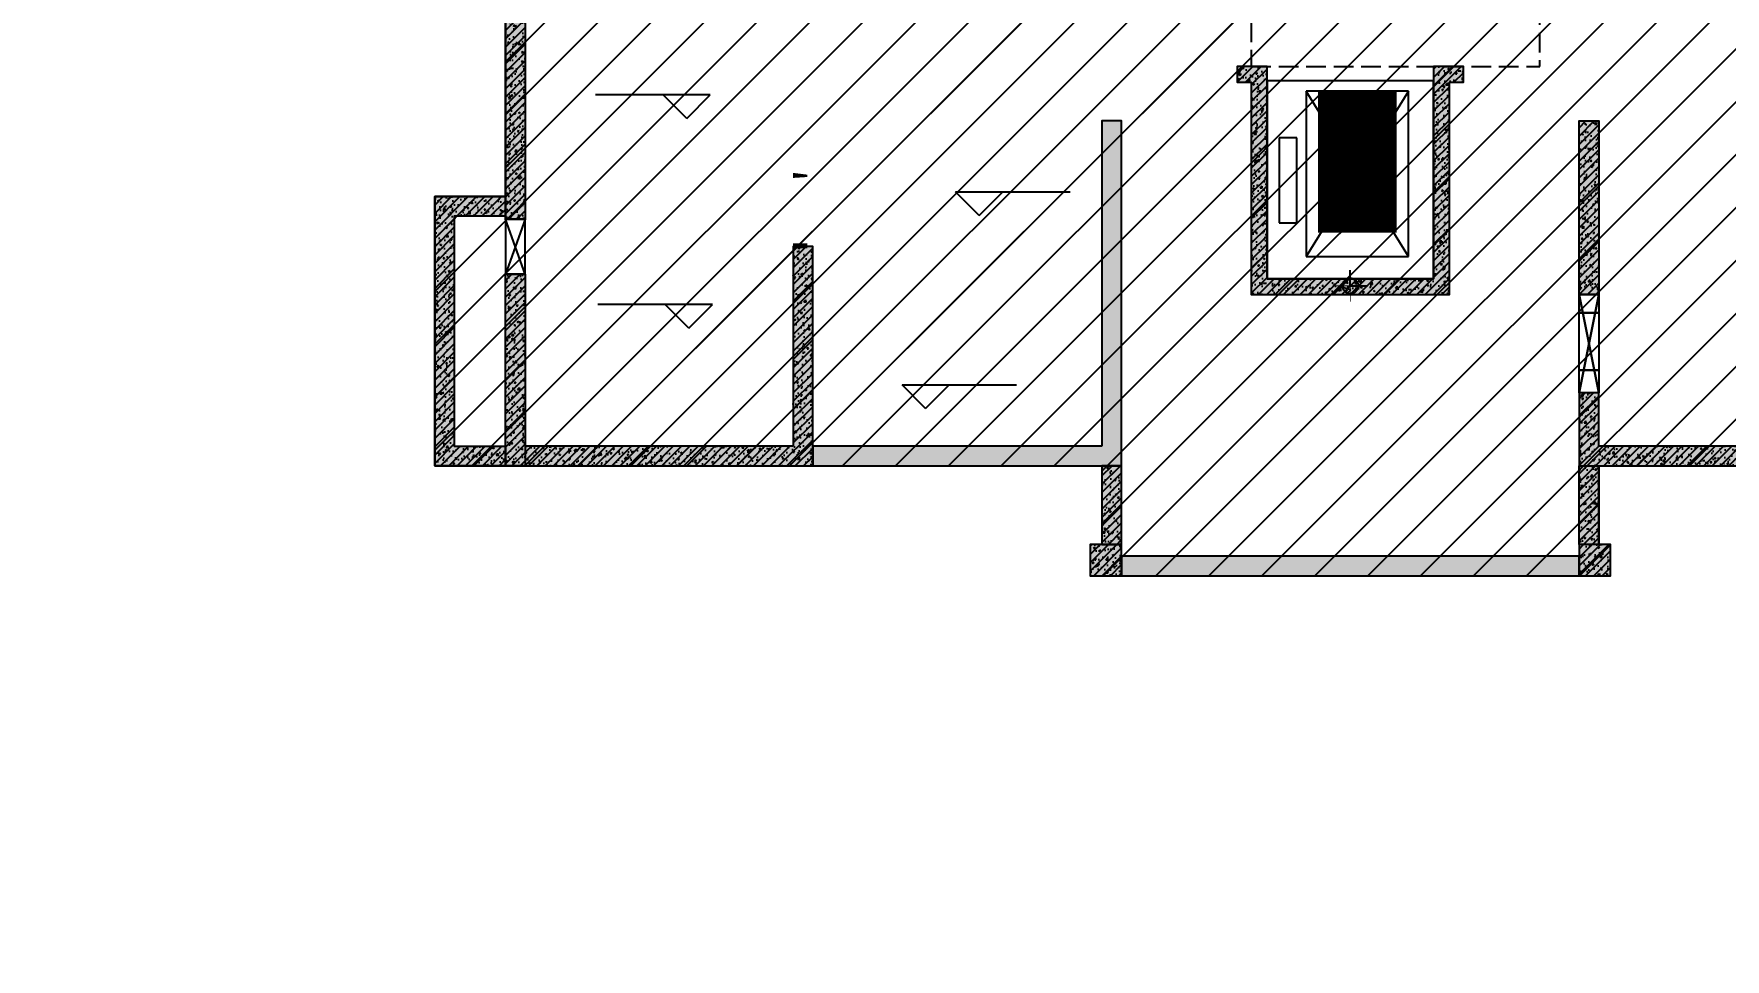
# Model space of a CAD drawing. Extents: x -1338203 to 1886333, y -783476 to 1038610.
# Drawn here: x 744757 to 766276, y -411029 to -399254 of the extents above; entities that cross this region are included whole.
import ezdxf

# ---------------------------------------------------------------- set-up
doc = ezdxf.new("R2010")
doc.units = 0
doc.header["$LTSCALE"] = 1000
doc.header["$MEASUREMENT"] = 0
doc.linetypes.add('A01-125-交通核文字编号B2$0$DASH', pattern=[0.35, 0.25, -0.1])
for name, color, linetype, plot in [('A-001-主楼相对位置参照$0$AAD-A-MARK', 6, 'Continuous', False), ('A-08-平面B2$0$AAD-A-MARK', 6, 'Continuous', False), ('A-125-交通核B2$0$AAD-A-MARK', 6, 'Continuous', False), ('A01-125-交通核文字编号B2$0$AAD-A-MARK', 6, 'Continuous', False), ('A01-125-交通核文字编号B2$0$AAD-A-XM', 6, 'Continuous', False), ('M08预留预埋-B2$0$AAD-A-MARK', 6, 'Continuous', False), ('S-08-墙柱B2_B1$0$AAD-A-MARK', 6, 'Continuous', False)]:
    doc.layers.add(name, color=color, linetype=linetype, plot=plot)
for name, color, linetype in [('A-08-平面B2$0$0A-A-SYMB-ELEV', 150, 'Continuous'), ('A-08-平面B2$0$0A-O-HOLE', 52, 'Continuous'), ('A-08-平面B2$0$0A-S-WALL', 255, 'Continuous'), ('A-125-交通核B2$0$0A-E-EVTR', 2, 'Continuous'), ('A-125-交通核B2$0$0A-O-HOLE', 52, 'Continuous'), ('A01-125-交通核文字编号B2$0$0A-A-SYMB-ELEV', 150, 'Continuous'), ('A01-125-交通核文字编号B2$0$0A-A-SYMB-NAME', 13, 'Continuous'), ('M08预留预埋-B2$0$0M-A-JGLD', 3, 'Continuous'), ('M08预留预埋-B2$0$0M-A-LD', 4, 'Continuous'), ('p-a-core', 1, 'Continuous'), ('S-08-墙柱B2_B1$0$0S-CC-LINE', 52, 'Continuous'), ('S-08-墙柱B2_B1$0$0S-CW-HATCH', 251, 'Continuous'), ('S-08-墙柱B2_B1$0$0S-CW-HATCH-UP', 251, 'Continuous'), ('S-08-墙柱B2_B1$0$0S-CW-LINE', 72, 'Continuous'), ('S-08-墙柱B2_B1$0$0S-S-HOLE', 55, 'Continuous'), ('S001地下二墙柱$0$S001地下二墙柱$0$0A-P-PKNG-STRP', 40, 'Continuous')]:
    doc.layers.add(name, color=color, linetype=linetype)
doc.styles.add('A01-125-交通核文字编号B2$0$AAD-TXT', font='aad-txt.shx', dxfattribs={"width": 0.7, "bigfont": 'aad-hztxt.shx'})
pattern_1 = [(45, (0, 0), (-168.3798022700466, 168.3798022700466), []), (45, (112.25325, 0), (-168.3798022700466, 168.3798022700466), [])]
pattern_2 = [(45, (0, 0), (-111.7962160783531, 111.7962160783531), [91.28125, -91.28125]), (105, (0, 0), (-152.7164712100046, -40.92025513165151), [91.28125, -91.28125]), (165, (-23.62531260401011, 88.17090347432531), (-40.92025513165157, -152.7164712100046), [91.28125, -91.28125])]
pattern_3 = [(45, (0, 0), (-53.03300858899106, 53.03300858899107), []), (49.99999999999999, (0, 0), (215.178054780226, -18.82564049477853), [22.5, -247.5]), (355, (0, 0), (-41.6254000839, 225.6576401100035), [18, -198]), (100.4514, (17.9315039999783, -1.568802000023425), (173.5528145142065, 206.8318626182861), [19.122057, -210.3426336]), (46.18420000000002, (0, 60), (320.1723145876933, -49.65570429870542), [33.74999999999972, -371.2499999999977]), (96.6356, (26.68102349992841, 55.86200790002476), (280.398811664611, 292.2353612701325), [28.6830864, -315.5139]), (351.1842, (0, 60), (280.3985835400882, 292.2355802775974), [27, -297]), (21, (30, 45), (179.0721156355385, -120.7856671996016), [22.5, -247.5]), (326.0000000000001, (30, 45), (72.99459957647451, 217.5450135140559), [18, -198]), (71.4514, (44.92266990058124, 34.93451819999609), (252.066788574447, 96.75914901298572), [19.122057, -210.3426336]), (37.50000000000001, (0, 0), (3.647956595187201, 99.86815614939344), [0, -195.6, 0, -201, 0, -198.75]), (7.499999999999999, (0, 0), (78.92086123264458, 118.3235135647081), [0, -114.6, 0, -191.1, 0, -75.75]), (327.5, (-66.90000000037253, 0), (160.1467308517227, -6.766461520313927), [0, -75, 0, -234, 0, -310.5]), (317.5, (-96.90000000037253, 0), (174.9558508027159, 30.03149469969532), [0, -97.5, 0, -155.4, 0, -220.5])]

# ---------------------------------------------------------------- blocks, each defined once
blk = doc.blocks.new('A-001-主楼相对位置参照')
at = {"layer": 'A-001-主楼相对位置参照$0$AAD-A-MARK'}
blk.add_lwpolyline([(-5918.767001748085, -238759.9998555184), (-3798.767001748085, -238759.9998559952), (-3798.767001688481, -236239.9998545647), (-5918.76700168848, -236239.9998540879)], close=True, dxfattribs=at)
blk = doc.blocks.new('A-125-交通核B2$0$xx')
at = {"layer": 'A-125-交通核B2$0$0A-E-EVTR'}
for p, q in [((1798.285380422996, 2384.999999999971), (498.2853804229962, 2384.999999999971)), ((498.2853804229962, 2384.999999999971), (498.2853804229962, 285.0000000000146)), ((1798.285380422996, 285.0000000000146), (498.2853804229962, 2384.999999999971)), ((1798.285380422996, 2384.999999999971), (498.2853804229962, 285.0000000000146)), ((1798.285380422996, 285.0000000000146), (1798.285380422996, 2384.999999999971)), ((380.830784950449, 1791.391621498824), (155.8307849504491, 1791.391621498824)), ((155.8307849504491, 1791.391621498824), (155.8307849504489, 711.3916214987657)), ((380.830784950449, 711.3916214987657), (380.830784950449, 1791.391621498824)), ((155.8307849504489, 711.3916214987657), (380.830784950449, 711.3916214987657)), ((498.2853804229962, 285.0000000000146), (1798.285380422996, 285.0000000000146))]:
    blk.add_line(p, q, dxfattribs=at)
blk = doc.blocks.new('A-125-交通核B2')
h = blk.add_hatch()
h.set_pattern_fill('ANSI32', color=256, scale=50)
h.set_pattern_definition(pattern_1)
h.paths.add_polyline_path([(1360, 4310), (1260, 4310), (1260, 5189.999999999886), (1710, 5189.999999999886), (1710, 5489.999999999884), (1810, 5489.999999999883), (1810, 5089.999999999886), (1360, 5089.999999999886)])
h = blk.add_hatch()
h.set_pattern_fill('ANSI32', color=256, scale=50)
h.set_pattern_definition(pattern_1)
h.paths.add_polyline_path([(-1712.500000000002, 5250), (-1810, 5250), (-1810, 4310), (-1712.500000000002, 4310)])
for points in [[(1360, 4310), (1260, 4310), (1260, 5189.999999999886), (1710, 5189.999999999886), (1710, 5489.999999999884), (1810, 5489.999999999883), (1810, 5089.999999999886), (1360, 5089.999999999886)], [(-1712.500000000002, 5250), (-1810, 5250), (-1810, 4310), (-1712.500000000002, 4310)]]:
    blk.add_lwpolyline(points, close=True)
at = {"layer": 'A-125-交通核B2$0$0A-O-HOLE', "flags": 128}
blk.add_lwpolyline([(-1710, 5350), (-1593.142190692946, 8294.126962363254), (-1090, 8489.999999949592)], dxfattribs=at)
at = {"layer": 'A-125-交通核B2$0$AAD-A-MARK'}
for q in [(0, 200), (200, 0)]:
    blk.add_line((0, 0), q, dxfattribs=at)
blk.add_circle((0, 0), 100, dxfattribs=at)
blk.add_blockref('A-125-交通核B2$0$xx', (-1060, 90))
blk = doc.blocks.new('A01-125-交通核文字编号B2')
at = {"layer": 'A01-125-交通核文字编号B2$0$0A-A-SYMB-ELEV'}
for p, q in [((-494.5125119400909, 3428.45492932036), (-794.5125119400909, 3728.45492932036)), ((-794.5125119400909, 3728.45492932036), (664.0464705591439, 3728.45492932036)), ((-494.5125119400909, 3428.45492932036), (-194.5125119400909, 3728.45492932036))]:
    blk.add_line(p, q, dxfattribs=at)
at = {"layer": 'A01-125-交通核文字编号B2$0$0A-A-SYMB-NAME', "linetype": 'A01-125-交通核文字编号B2$0$DASH', "flags": 128}
blk.add_lwpolyline([(-1260, 2789.999999998254), (2410, 2789.999999997007), (2410, 4110), (1260, 4110), (1260, 5250), (-1709.999999999999, 5250.000000000003), (-1712.500000000002, 4310), (-1260, 4310)], close=True, dxfattribs=at)
at = {"layer": 'A01-125-交通核文字编号B2$0$AAD-A-MARK'}
for q in [(0, 200), (200, 0)]:
    blk.add_line((0, 0), q, dxfattribs=at)
blk.add_circle((0, 0), 100, dxfattribs=at)
at = {"layer": 'A01-125-交通核文字编号B2$0$AAD-A-XM', "style": 'A01-125-交通核文字编号B2$0$AAD-TXT'}
blk.add_text('A01-125-交通核文字编号B2', height=350, dxfattribs=at).set_placement((-296.6812086407444, 4036.037805302753))
blk = doc.blocks.new('A-08-平面B2')
at = {"layer": 'A-08-平面B2$0$0A-A-SYMB-ELEV'}
for p, q in [((-8143.785834465176, 2428.908649169025), (-9602.34481696441, 2428.908649169025)), ((-8443.785834465176, 2128.908649169025), (-8743.785834465176, 2428.908649169025)), ((-8443.785834465176, 2128.908649169025), (-8143.785834465176, 2428.908649169025)), ((-4722.732299702242, 895.2742673113244), (-5022.732299702242, 1195.274267311324)), ((-5022.732299702242, 1195.274267311324), (-3564.173317203007, 1195.274267311324)), ((-4722.732299702242, 895.2742673113244), (-4422.732299702242, 1195.274267311324)), ((-8115.446256099269, -238.8659852654673), (-9574.005238598504, -238.8659852654673)), ((-8415.446256099269, -538.8659852654673), (-8715.446256099269, -238.8659852654673)), ((-8415.446256099269, -538.8659852654673), (-8115.446256099269, -238.8659852654673)), ((-5403.958512986079, -1561.758163026418), (-5703.958512986079, -1261.758163026418)), ((-5703.958512986079, -1261.758163026418), (-4245.399530486844, -1261.758163026418)), ((-5403.958512986079, -1561.758163026418), (-5103.958512986079, -1261.758163026418))]:
    blk.add_line(p, q, dxfattribs=at)
at = {"layer": 'A-08-平面B2$0$0A-O-HOLE', "flags": 128}
blk.add_lwpolyline([(2909.999999995343, -110), (3159.999999995343, -110), (3160, -1360), (2910, -1360)], close=True, dxfattribs=at)
for points in [[(2909.999999995343, -110), (3160, -1360)], [(2910, -1360), (3159.999999995343, -110)]]:
    blk.add_lwpolyline(points, dxfattribs=at)
at = {"layer": 'A-08-平面B2$0$AAD-A-MARK'}
for q in [(0, 200), (0, 200), (0, 200), (200, 0), (200, 0), (200, 0)]:
    blk.add_line((0, 0), q, dxfattribs=at)
blk.add_circle((0, 0), 100, dxfattribs=at)
blk.add_circle((0, 0), 100, dxfattribs=at)
blk.add_circle((0, 0), 100, dxfattribs=at)
blk.add_blockref('A-125-交通核B2', (0, 0))
at = {"layer": 'A-08-平面B2$0$0A-S-WALL'}
blk.add_blockref('A01-125-交通核文字编号B2', (0, 0), dxfattribs=at)
blk = doc.blocks.new('A-001-主楼组合参照B2')
at = {"ltscale": 0.002}
h = blk.add_hatch(dxfattribs=at)
h.set_pattern_fill('ANSI31', color=8, scale=300)
h.set_pattern_definition([(45, (-290759.7580399357, -7878.096521442116), (-336.7596045400933, 336.7596045400933), [])])
h.paths.add_polyline_path([(66281.2331245013, -186940.2985313081), (66281.2331245013, -185540.2985321602), (62441.23312550061, -185540.2987123799), (62441.23312550061, -181550.2985321602), (55141.23312550061, -181550.2985321602), (55141.23312550061, -185540.2990549848), (51301.23103445512, -185540.2992352045), (51301.23103445512, -186940.2985283216), (44981.23312550061, -186940.298366589), (44981.23312550061, -185540.2985321603), (41131.23316977848, -185540.2985321603), (41131.23316977848, -181650.298521692), (37391.68398198416, -181650.298521692), (37391.68398198416, -179560.2984945478), (38191.2331748188, -179560.2985321605), (38191.2331748188, -176360.2984955478), (41051.23312550061, -176360.2985331602), (41051.2331735522, -174560.2985321603), (42851.29555012775, -174560.2985321603), (42851.2331690148, -173660.2985216923), (46981.23312550061, -173660.2985321605), (46981.23312550061, -172090.2984945478), (50101.2331740607, -172090.2985321603), (50101.23312550061, -174560.2984945478), (67481.2331245013, -174560.2984945478), (67481.2331245013, -172090.2985321603), (70601.23312550061, -172090.2984945478), (70601.2331735522, -174560.2984945478), (76531.2331740607, -174560.2984945478), (76531.2331740607, -176360.2984955478), (79391.23312550061, -176360.2984955478), (79391.2331740607, -179560.2984945478), (80191.23312550061, -179560.2984945478), (80191.2331740607, -182110.2984945478), (81091.2331740607, -182110.2985321603), (81091.23312550061, -185540.2984945478), (72601.23312550061, -185540.2984945478), (72601.23312550061, -186940.2984953998)])
h.paths.add_polyline_path([(2291.232276478084, -185540.2985785123), (9781.232275478309, -185540.2985785123), (9781.232275478309, -186540.298578512), (9631.232276478084, -186540.2985785118), (9631.232276478084, -186940.2985785123), (16251.23227647808, -186940.2985785123), (16251.23227647808, -186540.2985785118), (16101.23227547831, -186540.298578512), (16101.23227547831, -185540.2985785123), (23691.23227547831, -185540.2985785123), (23691.23227547831, -179560.2985785123), (22891.23227547831, -179560.2985785123), (22891.23227547831, -176360.2985785123), (20031.23227547831, -176360.2985785123), (20031.23227547831, -174560.2985785123), (18231.13172222464, -174560.2985785123), (18231.13172222464, -173660.2985785123), (14101.23227547831, -173660.2985785123), (14101.23227547831, -172090.2985785123), (10981.23227547831, -172090.2985785123), (10981.23227547831, -174560.2985785123), (-6398.767723521916, -174560.2985785123), (-6398.767723521916, -172090.2985785123), (-9518.767724521691, -172090.2985785123), (-9518.767724521691, -174560.2985785123), (-15448.76772452169, -174560.2985785123), (-15448.76772452169, -176360.2985785123), (-18308.76772452169, -176360.2985785123), (-18308.76772452169, -179560.2985785123), (-19108.76772452169, -179560.2985785123), (-19108.76772452169, -181610.2985785122), (-20008.76772452169, -181610.2985785122), (-20008.76772452169, -185540.2985785253), (-11518.76772452169, -185540.2985785123), (-11518.76772502181, -186540.2985785123), (-11668.7677235154, -186540.2985785123), (-11668.7677235154, -186940.2985785123), (-5048.767723521916, -186940.2985785123), (-5048.767723515397, -186540.2985785123), (-5198.767723515397, -186540.2985785123), (-5198.767723521916, -185540.2985785123), (-1358.767723515397, -185540.2985785123), (-1358.767723515397, -181550.2985785122), (2291.232276478084, -181550.2985785122)])
h.paths.add_polyline_path([(-109958.7612749783, -168806.1891832975), (-109958.7612691789, -173536.1891834346), (-109708.7612749792, -173536.1891833699), (-103818.7612749829, -173536.1891834874), (-103818.761274982, -177236.1891834413), (-99248.76127499505, -177236.1891834215), (-99248.76127499505, -178036.18918342), (-92868.76126927859, -178036.18918342), (-92868.76126927952, -177236.1891834659), (-71298.76126929256, -177236.189183469), (-71298.76126929256, -178036.18918342), (-64918.7612635761, -178036.18918342), (-64918.76126357983, -177236.1891834659), (-54208.76126359007, -177236.1891834659), (-54208.761263591, -168806.1891834316), (-59108.76126921247, -168806.1891711009), (-59108.76126921247, -167906.1891711006), (-62058.76126937452, -167906.189171247), (-62058.76126937452, -168806.1891711009), (-64368.7612635761, -168806.1891832975), (-64368.7612635761, -167456.1891832975), (-66168.76126925531, -167456.1891832975), (-66168.76126925531, -165386.1891709544), (-69468.76126918918, -165386.1891709558), (-69468.76126920874, -167386.1891832859), (-71848.76126930187, -167386.1891832851), (-71848.76126924413, -168806.189183286), (-82158.76126925531, -168806.1891771933), (-82158.76126917521, -167906.1891709485), (-85208.7612691957, -167906.1891711006), (-85208.7612691957, -168806.1891711009), (-92318.76126924134, -168806.1891835518), (-92318.76126926276, -167386.1891837005), (-94698.76126924786, -167386.1891834291), (-94698.76126925531, -165386.1891709551), (-97998.76126925531, -165386.1891709539), (-97998.76126925531, -167456.1891834188), (-99798.76126925158, -167456.1891834186), (-99798.76127499505, -168806.1891832975)])
h.paths.add_polyline_path([(-115663.7569348987, -225243.7857859249), (-115663.7569348987, -225843.7857859249), (-115413.7569348987, -225843.7857859249), (-115413.7569348987, -225243.7857859249), (-114083.7569348987, -225243.7857859249), (-114083.7569348987, -225843.7857859249), (-113833.7569348987, -225843.7857859249), (-113833.7569348987, -225243.7857859249), (-112008.7569348987, -225243.7857859248), (-112008.7569348987, -225843.7857859249), (-111588.7569348987, -225843.7857859249), (-111588.7569348987, -225243.7857859249), (-92908.75693489867, -225243.7857859249), (-92908.75693489867, -225843.7857859249), (-92488.75693489867, -225843.7857859249), (-92488.75693489867, -225243.7857859249), (-90663.75693489867, -225243.7857859249), (-90663.75693489867, -225843.7857859249), (-90413.75693489867, -225843.7857859249), (-90413.75693489867, -225243.7857859249), (-89083.75693489867, -225243.7857859249), (-89083.75693489867, -225843.7857859249), (-88833.75693489867, -225843.7857859249), (-88833.75693489867, -225243.7857859252), (-82963.75693489867, -225243.7857859252), (-82963.75693489867, -225843.7857859249), (-82713.75693489867, -225843.7857859249), (-82713.75693489867, -225243.7857859249), (-81383.75693489867, -225243.7857859249), (-81383.75693489867, -225843.7857859249), (-81133.75693489867, -225843.7857859249), (-81133.75693489867, -225243.7857859249), (-79308.75693489867, -225243.7857859249), (-79308.75693489867, -225843.7857859249), (-78888.75693489867, -225843.7857859249), (-78888.75693489867, -225243.7857859249), (-60208.75693489867, -225243.7857859248), (-60208.75693489867, -225843.7857859249), (-59788.75693489867, -225843.7857859249), (-59788.75693489867, -225243.7857859249), (-57963.75693489867, -225243.7857859249), (-57963.75693489867, -225843.7857859249), (-57713.75693489867, -225843.7857859249), (-57713.75693489867, -225243.7857859249), (-56383.75693489867, -225243.7857859249), (-56383.75693489867, -225843.7857859249), (-56133.75693489867, -225843.7857859249), (-56133.75693489867, -225243.7857859249), (-53248.75693489867, -225243.7857859249), (-53248.75693488936, -216463.7857859784), (-53248.75693488843, -216463.7857880258), (-56518.75693488098, -216463.785787997), (-56518.75693485443, -216463.7857859249), (-59958.75693489867, -216463.7857859248), (-59958.75693489867, -215463.7857859249), (-67988.75693489867, -215463.7857859249), (-67988.75693489867, -211893.7857859249), (-71108.75693489867, -211893.7857859249), (-71108.75693489867, -215463.7857859249), (-79138.75693489867, -215463.7857859249), (-79138.75693489867, -216463.7857859249), (-81758.75504769175, -216463.7857608667), (-81758.75504769175, -215463.785828924), (-83908.76013395959, -215463.7857370347), (-83908.76013395959, -216463.7856689774), (-86598.75693489867, -216463.7856940356), (-87848.75693495455, -216463.7857859249), (-92658.75693489867, -216463.7857859249), (-92658.75693489867, -215463.7857859249), (-100688.7569348987, -215463.7857859249), (-100688.7569348987, -211893.7857859249), (-103808.7569348987, -211893.7857859249), (-103808.7569349583, -215463.7857859249), (-111838.7569348987, -215463.7857859249), (-111838.7569348987, -215463.778743452), (-114238.7569348931, -215463.7788353413), (-114238.7569348931, -215463.7856940356), (-116458.756825553, -215463.7857859285), (-116458.7570442806, -216463.7857859212), (-118548.7571535825, -216463.7856940356), (-118548.7570442406, -221293.7879517402), (-119248.7632341522, -221293.7879937084), (-119248.7632341522, -221893.7879937084), (-118548.7602174289, -221893.7879937084), (-118548.7569348987, -223843.7809536252), (-119248.763234115, -223843.7809955936), (-119248.763234115, -224443.7809955936), (-118548.7569348987, -224443.7809536252), (-118548.7569348987, -225243.7857859249)])
h.paths.add_polyline_path([(-11948.76700253668, -235160.2985359748), (-15608.76700253668, -235160.2985359748), (-15608.76700253668, -237713.5560672852), (-16508.76700253668, -237713.5560672852), (-16508.76700253668, -241140.2985359879), (-8018.767002536682, -241140.2985359748), (-8018.767003037734, -242140.2985359748), (-8168.767002536682, -242140.2985359748), (-8168.767002536682, -242540.2985359748), (-1548.767002536682, -242540.298535975), (-1548.767002536682, -242140.298535975), (-1698.767001538305, -242140.2985359748), (-1698.767001538305, -241140.298535975), (13281.23299746332, -241140.298535975), (13281.23299746332, -242140.2985359748), (13131.23299746332, -242140.2985359748), (13131.23299746332, -242540.2985359748), (19751.23299746332, -242540.2985359748), (19751.23299746332, -242140.2985359748), (19601.23299746332, -242140.2985359748), (19601.23299746332, -241140.2985359748), (27191.23299746332, -241140.2985359748), (27191.23299746332, -239340.2985359748), (27191.23304551211, -239340.2985359748), (27191.23304551211, -237140.2985358062), (27191.23299746332, -237140.2985358062), (27191.23299746332, -235250.2984237619), (23441.23299746332, -235250.2984237619), (23441.23299746332, -230950.2983570985), (23441.23299746332, -230160.2985359748), (21531.23299746332, -230160.2985359753), (17601.23299746332, -230160.2985359753), (17601.52712125261, -227690.2985359748), (14481.52712125261, -227690.2985359748), (14481.23299746332, -230160.2985359748), (-2898.767001538305, -230160.2985359748), (-2898.767001538305, -227690.2985359748), (-6018.767002536682, -227690.2985359748), (-6018.767002536682, -230160.2985359748), (-9948.767002536682, -230160.2985359748), (-11948.76700253668, -230160.2985359748)])
h.paths.add_polyline_path([(67491.23229324841, -237139.9998558274), (67491.23229401116, -235159.999855996), (71151.23229324794, -235159.999855996), (71151.23229324841, -234559.999855996), (73051.23229324841, -234559.999855996), (73051.23229324841, -230159.9998559959), (77081.23229324841, -230159.999855996), (77080.93816945818, -227689.999855996), (80200.93816945818, -227689.999855996), (80201.23229324841, -230159.999855996), (97581.23229224817, -230159.999855996), (97581.23229224817, -227689.999855996), (100701.2322932484, -227689.999855996), (100701.2322932484, -230159.999855996), (104631.2322932484, -230159.999855996), (106631.2322932484, -230159.999855996), (106631.2322932484, -231959.999855996), (109491.2322932484, -231959.999855996), (109491.2322932484, -235159.999855996), (110291.2322932484, -235159.999855996), (110291.2322932484, -237713.257387306), (111191.2322932484, -237713.257387306), (111191.2322932484, -241139.999856009), (102701.2322932484, -241139.999855996), (102701.2322937485, -242139.999855996), (102851.2322932484, -242139.999855996), (102851.2322932484, -242539.999855996), (96231.23229324841, -242539.999855996), (96231.23229324841, -242139.999855996), (96381.23229224817, -242139.999855996), (96381.23229224817, -241139.999855996), (81401.23229324841, -241139.999855996), (81401.23229324841, -242139.999855996), (81551.23229324841, -242139.9998559955), (81551.23229324841, -242539.999855996), (74931.23229324841, -242539.999855996), (74931.23229324841, -242139.999855996), (75081.23229324841, -242139.999855996), (75081.23229324841, -241139.999855996), (67491.23229324841, -241139.999855996), (67491.23229324841, -239339.999855996)])
h.paths.add_polyline_path([(11810.72601094865, -302464.7122348832), (13795.7470119854, -302220.4619652765), (17696.32407989795, -301740.5088564857), (17394.38181419042, -299289.0335956084), (20491.02751642303, -298908.0015827207), (20792.96978213009, -301359.476843597), (25884.45497300685, -300732.9864286719), (26492.75564002548, -305675.69523174), (29132.84460410872, -305350.8410156242), (28524.54393708915, -300408.1322125561), (38042.87436600938, -299236.9331309021), (37741.22402247298, -296785.4219499681), (40837.86972569837, -296404.3899369583), (41139.52006923431, -298855.9011178924), (45040.10263646976, -298375.947332428), (47025.13193277246, -298131.6960421153), (47635.76015855395, -303094.2692828734), (50474.35205226694, -302744.9899377254), (51268.3637707883, -302647.2894216004), (51580.18199404958, -305181.4349219284), (52178.19982720283, -310041.5235503284), (48297.46755293082, -310519.0348228897), (48117.94285455183, -309060.0382901131), (44465.48894935404, -309509.4606642824), (44587.61459500552, -310501.9753123728), (44736.49179173284, -310483.6564656604), (44785.34204979544, -310880.6623249209), (38214.89507903275, -311689.1340958558), (38166.04482097016, -311292.1282365952), (38314.92201720015, -311273.8093899438), (38192.79637204413, -310281.2947417925), (23324.92694372847, -312110.7369061121), (23447.05258888449, -313103.2515542634), (23595.92978610727, -313084.9327074896), (23644.78004416986, -313481.9385667506), (17074.33307340764, -314290.4103376855), (17025.48281534505, -313893.4044784249), (17174.36001256783, -313875.0856316515), (17052.23436741135, -312882.5709835001), (1787.359078842448, -314760.8634060043), (1909.484723998467, -315753.3780541557), (2058.361921221251, -315735.0592073823), (2107.212179283844, -316132.0650666428), (-4463.234791478375, -316940.5368375777), (-4512.085049540969, -316543.5309783171), (-4363.20785231865, -316525.2121315437), (-4485.333497474669, -315532.6974833923), (-12911.78286028025, -316569.5442107695), (-13330.67382316641, -313165.21896761), (-12437.4106398311, -313055.3058869696), (-12507.02225759183, -312489.5725373559), (-12748.83103498048, -310524.3935341835), (-11954.81931645959, -310426.6930180584), (-12345.62138095987, -307250.6461439739), (-9507.029487246415, -306901.3667988268), (-9726.855648528086, -305114.8404321541), (-7940.226588892518, -304895.8488561726), (-8050.13966953312, -304002.5856728373), (-3951.156865628669, -303497.3721730416), (-4142.894128524465, -301939.124175443), (-1046.248426291859, -301558.0921625552), (-744.5980827559251, -304009.6033434892), (7185.593955974327, -303033.8194386902), (7796.222181755817, -307996.3926794484), (12421.35423673061, -307427.2854756413)])
h.paths.add_polyline_path([(118675.7859663961, -301882.809409273), (118078.7053500742, -297020.9645447106), (118078.5068137946, -297019.3479245001), (118009.0274021446, -296453.598323043), (117767.6778670328, -294488.3628660979), (116973.6433389063, -294585.8778297879), (116583.5834841465, -291409.7397172834), (113744.9100460953, -291758.3557124749), (113525.5013777933, -289971.7780241912), (111540.4150574778, -290215.565433416), (107639.7204380578, -290694.6076925431), (107338.9349182204, -288242.9902351153), (104242.2002585281, -288623.2985935061), (104542.9857783655, -291074.916050934), (87292.58565581567, -293193.4286369771), (86991.5082054229, -290741.8470313875), (83894.77354474016, -291122.1553899002), (84195.85099513293, -293573.7369954897), (80295.15637571295, -294052.7792546166), (78310.07005539746, -294296.5666638416), (78919.53857846209, -299259.28246463), (76080.86514040898, -299607.8984598218), (75286.8306122825, -299705.4134235118), (75598.05663160351, -302239.6317223347), (76015.75496586668, -305640.8215212679), (83549.15755146206, -304715.6483032462), (83671.05125557748, -305708.191463465), (83522.16978205112, -305726.4755190959), (83570.92726389621, -306123.4927831589), (90141.56298413989, -305316.5564586243), (90092.80550229526, -304919.5391945612), (89943.9240292625, -304937.8232501313), (89822.03032465023, -303945.2800899736), (104690.3268628216, -302119.3123950005), (104812.2205674339, -303111.8555551582), (104663.3390934102, -303130.1396108497), (104712.0965752553, -303527.1568749131), (111282.7322954994, -302720.2205503787), (111233.9748136543, -302323.2032863157), (111085.0933396306, -302341.4873420075), (110963.1996350179, -301348.9441818497), (114616.7046459892, -300901.0549714464), (114795.7921093565, -302359.3094186358)])
at = {"color": 3, "flags": 128}
blk.add_lwpolyline([(-11948.76700253668, -235160.2985359748), (-15608.76700253668, -235160.2985359748), (-15608.76700253668, -237713.5560672852), (-16508.76700253668, -237713.5560672852), (-16508.76700253668, -241140.2985359879), (-8018.767002536682, -241140.2985359748), (-8018.767003037734, -242140.2985359748), (-8168.767002536682, -242140.2985359748), (-8168.767002536682, -242540.2985359748), (-1548.767002536682, -242540.298535975), (-1548.767002536682, -242140.298535975), (-1698.767001538305, -242140.2985359748), (-1698.767001538305, -241140.298535975), (13281.23299746332, -241140.298535975)], dxfattribs=at)
for name, p in [('A-001-主楼相对位置参照', (0, 0)), ('A-08-平面B2', (-4858.767001754371, -238849.9998555183))]:
    blk.add_blockref(name, p)
blk = doc.blocks.new('M08预留预埋-B2')
at = {"layer": 'M08预留预埋-B2$0$0M-A-JGLD', "elevation": 2850000}
blk.add_lwpolyline([(-10500.0003124214, 849.9997260167438, 0, 0, 0), (-10499.99968944518, 149.999726013426, 30, 30, 0), (-10749.99999906858, 149.9999996072729, 0, 0, 0), (-10750.00000093329, 849.9999998242711, 30, 30, 0), (-10499.99916451606, 849.9999998243002, 30, 30, 0)], format="xyseb", dxfattribs=at)
at = {"layer": 'M08预留预埋-B2$0$0M-A-JGLD'}
blk.add_lwpolyline([(3160.000835483006, -344.9999998912972, 0, 0, 0), (3160.000310553893, -1075.000273702171, 30, 30, 0), (2910.000000930493, -1075.000000108324, 0, 0, 0), (2909.999999065782, -344.9999998913263, 30, 30, 0), (3160.000835483006, -344.9999998912972, 30, 30, 0)], format="xyseb", dxfattribs=at)
at = {"layer": 'M08预留预埋-B2$0$0M-A-LD'}
blk.add_lwpolyline([(-6910.000000000815, 1400.000820441113, 0, 0, 0), (-6909.999999999185, 500.0000000000582, 30, 30, 0), (-7089.999999999185, 499.999999999709, 0, 0, 0), (-7090.000000000815, 1400.000820365152, 30, 30, 0), (-6910.000000000815, 1400.000820441113, 30, 30, 0)], format="xyseb", dxfattribs=at)
at = {"layer": 'M08预留预埋-B2$0$AAD-A-MARK', "const_width": 10}
for points in [[(-200, 0), (200, 0)], [(0, 200), (0, -200)]]:
    blk.add_lwpolyline(points, dxfattribs=at)
at = {"layer": 'M08预留预埋-B2$0$AAD-A-MARK'}
blk.add_circle((0, 0), 100, dxfattribs=at)
blk = doc.blocks.new('M001-预留预埋B2')
for p in [(-4858.902933009318, -238849.9998091664, -0.0003980569898375679), (-4858.766990639735, -238849.9998579191, -0.000398056989837555)]:
    blk.add_blockref('M08预留预埋-B2', p)
blk = doc.blocks.new('S-08-墙柱B2_B1')
at = {"layer": 'S-08-墙柱B2_B1$0$0S-CW-HATCH'}
h = blk.add_hatch(color=256, dxfattribs=at)
h.dxf.hatch_style = 1
h.paths.add_polyline_path([(-10750, 849.9998410677072), (-10750, 3690), (-9950, 3690), (-9950, 3440), (-10500, 3440), (-10500, 849.9998410677072)])
h = blk.add_hatch(color=256, dxfattribs=at)
h.dxf.hatch_style = 1
h.paths.add_polyline_path([(-1060, 2790.000000000116), (-1440, 2790.000000000116), (-1440, 2590.000000000116), (-1260, 2590.000000000116), (-1260, -109.9999999998836), (1260, -109.9999999998836), (1260, 2590.000000000116), (1440, 2590.000000000116), (1440, 2790.000000000116), (1060, 2790.000000000116), (1060, 90.00000000011642), (-1060, 90.00000000011642)])
h = blk.add_hatch(color=256, dxfattribs=at)
h.dxf.hatch_style = 1
h.paths.add_polyline_path([(-3160, -2039.999999999884), (-6840, -2039.999999999884), (-6840, -2289.999999999884), (-2910, -2289.999999999884), (-2910, 2100.000000000116), (-3160, 2100.000000000116)])
h = blk.add_hatch(color=256, dxfattribs=at)
h.dxf.hatch_style = 1
h.paths.add_polyline_path([(3159.999999990687, -110.0000000232831), (2910, -110.0000000232831), (2910, 2100.000000000116), (3159.999999990687, 2100.000000000116)])
h = blk.add_hatch(color=256, dxfattribs=at)
h.dxf.hatch_style = 1
h.paths.add_polyline_path([(-10750, -2289.999999999884), (-11650, -2289.999999999884), (-11650, 1136.742468689801), (-10750, 1136.742468689801), (-10750, 886.7424686898012), (-11400, 886.7424686898012), (-11400, -2040.257531310199), (-10750, -2040.257531310199)])
h = blk.add_hatch(color=256, dxfattribs=at)
h.dxf.hatch_style = 1
h.paths.add_polyline_path([(-7090, -2039.999999999884), (-10500, -2039.999999999884), (-10500, -2289.999999999884), (-6840, -2289.999999999884), (-6840, 500.0000000001164), (-7090, 500.0000000001164)])
h = blk.add_hatch(color=256, dxfattribs=at)
h.dxf.hatch_style = 1
h.paths.add_polyline_path([(-10750.00001061335, 149.9998370583635), (-10500, 149.9998370583635), (-10500, -2289.999999999884), (-10750.00001061335, -2289.999999999884)])
h = blk.add_hatch(color=256, dxfattribs=at)
h.dxf.hatch_style = 1
h.paths.add_polyline_path([(2910, -2289.999999999884), (6890, -2289.999999999884), (6890, -2039.999999999884), (3160, -2039.999999999884), (3160, -1360), (2910, -1360)])
h = blk.add_hatch(color=256, dxfattribs=at)
h.dxf.hatch_style = 1
h.paths.add_polyline_path([(-2910, -2289.999999999884), (-3160, -2289.999999999884), (-3160, -3289.999999999884), (-2910, -3289.999999999884)])
h = blk.add_hatch(color=256, dxfattribs=at)
h.dxf.hatch_style = 1
h.paths.add_polyline_path([(2910, -2289.999999999884), (3160, -2289.999999999884), (3160, -3289.999999999884), (2910, -3289.999999999884)])
h = blk.add_hatch(color=256, dxfattribs=at)
h.dxf.hatch_style = 1
h.paths.add_polyline_path([(-2910, -3289.999999999884), (-3310, -3289.999999999884), (-3310, -3689.999999999884), (-2910, -3689.999999999884)])
h = blk.add_hatch(color=256, dxfattribs=at)
h.dxf.hatch_style = 1
h.paths.add_polyline_path([(-2910, -3689.999999999884), (2910, -3689.999999999884), (2910, -3439.999999999884), (-2910, -3439.999999999884)])
h = blk.add_hatch(color=256, dxfattribs=at)
h.dxf.hatch_style = 1
h.paths.add_polyline_path([(3310, -3289.999999999884), (2910, -3289.999999999884), (2910, -3689.999999999884), (3310, -3689.999999999884)])
at = {"layer": 'S-08-墙柱B2_B1$0$0S-CW-HATCH-UP'}
h = blk.add_hatch(dxfattribs=at)
h.set_pattern_fill('钢筋混凝土', color=256, scale=30)
h.set_pattern_definition(pattern_3)
h.paths.add_polyline_path([(-10750, 849.9998410677072), (-10750, 3690), (-9950, 3690), (-9950, 3440), (-10500, 3440), (-10500, 849.9998410677072)])
h = blk.add_hatch(dxfattribs=at)
h.set_pattern_fill('钢筋混凝土', color=256, scale=30)
h.set_pattern_definition(pattern_3)
h.paths.add_polyline_path([(-1060, 2790.000000000116), (-1440, 2790.000000000116), (-1440, 2590.000000000116), (-1260, 2590.000000000116), (-1260, -109.9999999998836), (1260, -109.9999999998836), (1260, 2590.000000000116), (1440, 2590.000000000116), (1440, 2790.000000000116), (1060, 2790.000000000116), (1060, 90.00000000011642), (-1060, 90.00000000011642)])
h = blk.add_hatch(dxfattribs=at)
h.set_pattern_fill('钢筋混凝土', color=256, scale=30)
h.set_pattern_definition(pattern_3)
h.paths.add_polyline_path([(-3160, -2039.999999999884), (-6840, -2039.999999999884), (-6840, -2289.999999999884), (-2910, -2289.999999999884), (-2910, 2100.000000000116), (-3160, 2100.000000000116)])
h = blk.add_hatch(dxfattribs=at)
h.set_pattern_fill('钢筋混凝土', color=256, scale=30)
h.set_pattern_definition([(45, (-4257893.903949719, 751130.8505780133), (-53.03300858899106, 53.03300858899107), []), (49.99999999999999, (-4257893.903949719, 751130.8505780133), (215.178054780226, -18.82564049477853), [22.5, -247.5]), (355, (-4257893.903949719, 751130.8505780133), (-41.6254000839, 225.6576401100035), [18, -198]), (100.4514, (-4257875.972445719, 751129.2817760133), (173.5528145142065, 206.8318626182861), [19.122057, -210.3426336]), (46.18420000000002, (-4257893.903949719, 751190.8505780133), (320.1723145876933, -49.65570429870542), [33.74999999999982, -371.2499999999985]), (96.6356, (-4257867.222926219, 751186.7125859134), (280.398811664611, 292.2353612701325), [28.6830864, -315.5139]), (351.1842, (-4257893.903949719, 751190.8505780133), (280.3985835400882, 292.2355802775974), [27, -297]), (21, (-4257863.903949719, 751175.8505780133), (179.0721156355385, -120.7856671996016), [22.5, -247.5]), (326.0000000000001, (-4257863.903949719, 751175.8505780133), (72.99459957647451, 217.5450135140559), [18, -198]), (71.4514, (-4257848.981279819, 751165.7850962133), (252.066788574447, 96.75914901298572), [19.122057, -210.3426336]), (37.50000000000001, (-4257893.903949719, 751130.8505780133), (3.647956595187201, 99.86815614939344), [0, -195.6, 0, -201, 0, -198.75]), (7.499999999999999, (-4257893.903949719, 751130.8505780133), (78.92086123264458, 118.3235135647081), [0, -114.6, 0, -191.1, 0, -75.75]), (327.5, (-4257960.803949719, 751130.8505780133), (160.1467308517227, -6.766461520313927), [0, -75, 0, -234, 0, -310.5]), (317.5, (-4257990.803949719, 751130.8505780133), (174.9558508027159, 30.03149469969532), [0, -97.5, 0, -155.4, 0, -220.5])])
h.paths.add_polyline_path([(3159.999999990687, -110.0000000232831), (2910, -110.0000000232831), (2910, 2100.000000000116), (3159.999999990687, 2100.000000000116)])
h = blk.add_hatch(dxfattribs=at)
h.set_pattern_fill('钢筋混凝土', color=256, scale=30)
h.set_pattern_definition([(45, (-4257893.903949719, 751130.8505780133), (-53.03300858899106, 53.03300858899107), []), (49.99999999999999, (-4257893.903949719, 751130.8505780133), (215.178054780226, -18.82564049477853), [22.5, -247.5]), (355, (-4257893.903949719, 751130.8505780133), (-41.6254000839, 225.6576401100035), [18, -198]), (100.4514, (-4257875.972445719, 751129.2817760133), (173.5528145142065, 206.8318626182861), [19.122057, -210.3426336]), (46.18420000000002, (-4257893.903949719, 751190.8505780133), (320.1723145876933, -49.65570429870542), [33.74999999999975, -371.249999999998]), (96.6356, (-4257867.222926219, 751186.7125859134), (280.398811664611, 292.2353612701325), [28.6830864, -315.5139]), (351.1842, (-4257893.903949719, 751190.8505780133), (280.3985835400882, 292.2355802775974), [27, -297]), (21, (-4257863.903949719, 751175.8505780133), (179.0721156355385, -120.7856671996016), [22.5, -247.5]), (326.0000000000001, (-4257863.903949719, 751175.8505780133), (72.99459957647451, 217.5450135140559), [18, -198]), (71.4514, (-4257848.981279819, 751165.7850962133), (252.066788574447, 96.75914901298572), [19.122057, -210.3426336]), (37.50000000000001, (-4257893.903949719, 751130.8505780133), (3.647956595187201, 99.86815614939344), [0, -195.6, 0, -201, 0, -198.75]), (7.499999999999999, (-4257893.903949719, 751130.8505780133), (78.92086123264458, 118.3235135647081), [0, -114.6, 0, -191.1, 0, -75.75]), (327.5, (-4257960.803949719, 751130.8505780133), (160.1467308517227, -6.766461520313927), [0, -75, 0, -234, 0, -310.5]), (317.5, (-4257990.803949719, 751130.8505780133), (174.9558508027159, 30.03149469969532), [0, -97.5, 0, -155.4, 0, -220.5])])
h.paths.add_polyline_path([(-10750, -2289.999999999884), (-11650, -2289.999999999884), (-11650, 1136.742468689801), (-10750, 1136.742468689801), (-10750, 886.7424686898012), (-11400, 886.7424686898012), (-11400, -2040.257531310199), (-10750, -2040.257531310199)])
h = blk.add_hatch(dxfattribs=at)
h.set_pattern_fill('钢筋混凝土', color=256, scale=30)
h.set_pattern_definition(pattern_3)
h.paths.add_polyline_path([(-7090, -2039.999999999884), (-10500, -2039.999999999884), (-10500, -2289.999999999884), (-6840, -2289.999999999884), (-6840, 500.0000000001164), (-7090, 500.0000000001164)])
h = blk.add_hatch(dxfattribs=at)
h.set_pattern_fill('钢筋混凝土', color=256, scale=30)
h.set_pattern_definition([(45, (0, 0), (-53.03300858899106, 53.03300858899107), []), (49.99999999999999, (0, 0), (215.178054780226, -18.82564049477853), [22.5, -247.5]), (355, (0, 0), (-41.6254000839, 225.6576401100035), [18, -198]), (100.4514, (17.9315039999783, -1.568802000023425), (173.5528145142065, 206.8318626182861), [19.122057, -210.3426336]), (46.18420000000002, (0, 60), (320.1723145876933, -49.65570429870542), [33.74999999999992, -371.2499999999994]), (96.6356, (26.68102349992841, 55.86200790002476), (280.398811664611, 292.2353612701325), [28.6830864, -315.5139]), (351.1842, (0, 60), (280.3985835400882, 292.2355802775974), [27, -297]), (21, (30, 45), (179.0721156355385, -120.7856671996016), [22.5, -247.5]), (326.0000000000001, (30, 45), (72.99459957647451, 217.5450135140559), [18, -198]), (71.4514, (44.92266990058124, 34.93451819999609), (252.066788574447, 96.75914901298572), [19.122057, -210.3426336]), (37.50000000000001, (0, 0), (3.647956595187201, 99.86815614939344), [0, -195.6, 0, -201, 0, -198.75]), (7.499999999999999, (0, 0), (78.92086123264458, 118.3235135647081), [0, -114.6, 0, -191.1, 0, -75.75]), (327.5, (-66.90000000037253, 0), (160.1467308517227, -6.766461520313927), [0, -75, 0, -234, 0, -310.5]), (317.5, (-96.90000000037253, 0), (174.9558508027159, 30.03149469969532), [0, -97.5, 0, -155.4, 0, -220.5])])
h.paths.add_polyline_path([(-10750.00001061335, 149.9998370583635), (-10500, 149.9998370583635), (-10500, -2289.999999999884), (-10750.00001061335, -2289.999999999884)])
h = blk.add_hatch(dxfattribs=at)
h.set_pattern_fill('STARS', color=256, scale=115, angle=45)
h.set_pattern_definition(pattern_2)
edge = h.paths.add_edge_path()
edge.add_arc((0, 0), 100, 0, 360)
h = blk.add_hatch(dxfattribs=at)
h.set_pattern_fill('STARS', color=256, scale=115, angle=45)
h.set_pattern_definition(pattern_2)
edge = h.paths.add_edge_path()
edge.add_arc((0, 0), 100, 0, 360)
h = blk.add_hatch(dxfattribs=at)
h.set_pattern_fill('钢筋混凝土', color=256, scale=30)
h.set_pattern_definition(pattern_3)
h.paths.add_polyline_path([(2910, -2289.999999999884), (6890, -2289.999999999884), (6890, -2039.999999999884), (3160, -2039.999999999884), (3160, -1360), (2910, -1360)])
h = blk.add_hatch(dxfattribs=at)
h.set_pattern_fill('钢筋混凝土', color=256, scale=30)
h.set_pattern_definition(pattern_3)
h.paths.add_polyline_path([(-2910, -2289.999999999884), (-3160, -2289.999999999884), (-3160, -3289.999999999884), (-2910, -3289.999999999884)])
h = blk.add_hatch(dxfattribs=at)
h.set_pattern_fill('钢筋混凝土', color=256, scale=30)
h.set_pattern_definition(pattern_3)
h.paths.add_polyline_path([(2910, -2289.999999999884), (3160, -2289.999999999884), (3160, -3289.999999999884), (2910, -3289.999999999884)])
h = blk.add_hatch(dxfattribs=at)
h.set_pattern_fill('钢筋混凝土', color=256, scale=30)
h.set_pattern_definition(pattern_3)
h.paths.add_polyline_path([(-2910, -3289.999999999884), (-3310, -3289.999999999884), (-3310, -3689.999999999884), (-2910, -3689.999999999884)])
h = blk.add_hatch(dxfattribs=at)
h.set_pattern_fill('钢筋混凝土', color=256, scale=30)
h.set_pattern_definition(pattern_3)
h.paths.add_polyline_path([(-2910, -3689.999999999884), (2910, -3689.999999999884), (2910, -3439.999999999884), (-2910, -3439.999999999884)])
h = blk.add_hatch(dxfattribs=at)
h.set_pattern_fill('钢筋混凝土', color=256, scale=30)
h.set_pattern_definition(pattern_3)
h.paths.add_polyline_path([(3310, -3289.999999999884), (2910, -3289.999999999884), (2910, -3689.999999999884), (3310, -3689.999999999884)])
at = {"layer": 'S-08-墙柱B2_B1$0$0S-CC-LINE'}
for points in [[(-2910, -3289.999999999884), (-3310, -3289.999999999884), (-3310, -3689.999999999884), (-2910, -3689.999999999884)], [(3310, -3289.999999999884), (2910, -3289.999999999884), (2910, -3689.999999999884), (3310, -3689.999999999884)]]:
    blk.add_lwpolyline(points, close=True, dxfattribs=at)
at = {"layer": 'S-08-墙柱B2_B1$0$0S-CW-HATCH-UP'}
for q in [(0, 200), (200, 0)]:
    blk.add_line((0, 0), q, dxfattribs=at)
at = {"layer": 'S-08-墙柱B2_B1$0$0S-CW-LINE'}
for points in [[(-10750, 849.9998410677072), (-10750, 3690), (-9950, 3690), (-9950, 3440), (-10500, 3440), (-10500, 849.9998410677072)], [(-1060, 2790.000000000116), (-1440, 2790.000000000116), (-1440, 2590.000000000116), (-1260, 2590.000000000116), (-1260, -109.9999999998836), (1260, -109.9999999998836), (1260, 2590.000000000116), (1440, 2590.000000000116), (1440, 2790.000000000116), (1060, 2790.000000000116), (1060, 90.00000000011642), (-1060, 90.00000000011642)], [(-3160, -2039.999999999884), (-6840, -2039.999999999884), (-6840, -2289.999999999884), (-2910, -2289.999999999884), (-2910, 2100.000000000116), (-3160, 2100.000000000116)], [(3159.999999990687, -110.0000000232831), (2910, -110.0000000232831), (2910, 2100.000000000116), (3159.999999990687, 2100.000000000116)], [(-10750, -2289.999999999884), (-11650, -2289.999999999884), (-11650, 1136.742468689801), (-10750, 1136.742468689801), (-10750, 886.7424686898012), (-11400, 886.7424686898012), (-11400, -2040.257531310199), (-10750, -2040.257531310199)], [(-7090, -2039.999999999884), (-10500, -2039.999999999884), (-10500, -2289.999999999884), (-6840, -2289.999999999884), (-6840, 500.0000000001164), (-7090, 500.0000000001164)], [(2910, -2289.999999999884), (6890, -2289.999999999884), (6890, -2039.999999999884), (3160, -2039.999999999884), (3160, -1360), (2910, -1360)], [(-2910, -2289.999999999884), (-3160, -2289.999999999884), (-3160, -3289.999999999884), (-2910, -3289.999999999884)], [(2910, -2289.999999999884), (3160, -2289.999999999884), (3160, -3289.999999999884), (2910, -3289.999999999884)], [(-2910, -3689.999999999884), (2910, -3689.999999999884), (2910, -3439.999999999884), (-2910, -3439.999999999884)]]:
    blk.add_lwpolyline(points, close=True, dxfattribs=at)
at = {"layer": 'S-08-墙柱B2_B1$0$0S-CW-LINE', "elevation": 2850000}
blk.add_lwpolyline([(-10750.00001061335, 149.9998370583635), (-10500, 149.9998370583635), (-10500, -2289.999999999884), (-10750.00001061335, -2289.999999999884)], close=True, dxfattribs=at)
at = {"layer": 'S-08-墙柱B2_B1$0$0S-S-HOLE', "elevation": 2850000}
blk.add_lwpolyline([(-10499.99918667972, 849.9998410677072), (-10750.00001061335, 849.9998410677072), (-10750.00001061335, 149.9998370583635), (-10499.99918667972, 149.9998370583635)], close=True, dxfattribs=at)
for points in [[(-10499.99918667972, 849.9998410677072), (-10750.00001061335, 149.9998370583635)], [(-10499.99918667972, 149.9998370583635), (-10750.00001061335, 849.9998410677072)]]:
    blk.add_lwpolyline(points, dxfattribs=at)
at = {"layer": 'S-08-墙柱B2_B1$0$0S-S-HOLE'}
blk.add_lwpolyline([(2910, -110.0000000232831), (3160, -110.0000000232831), (3160, -1360), (2910, -1360)], close=True, dxfattribs=at)
for points in [[(3160, -109.9999999767169), (2910, -1360)], [(3160, -1360), (2909.999999995343, -110.0000000232831)]]:
    blk.add_lwpolyline(points, dxfattribs=at)
at = {"layer": 'S-08-墙柱B2_B1$0$AAD-A-MARK'}
for q in [(0, 200), (200, 0)]:
    blk.add_line((0, 0), q, dxfattribs=at)
blk.add_circle((0, 0), 100, dxfattribs=at)
blk.add_circle((0, 0), 100, dxfattribs=at)
blk = doc.blocks.new('S001地下二墙柱')
at = {"layer": 'S001地下二墙柱$0$S001地下二墙柱$0$0A-P-PKNG-STRP', "ltscale": 0.002}
blk.add_blockref('S-08-墙柱B2_B1', (-4858.767001133878, -238849.9998579192), dxfattribs=at)

msp = doc.modelspace()

# ---------------------------------------------------------------- linework, layer by layer
at = {"layer": 'p-a-core', "ltscale": 0.002, "const_width": 1000, "elevation": -83050.00000000013}
msp.add_lwpolyline([(761594.634624677, -399986.4874799193), (761594.634624677, -401786.4874799193)], dxfattribs=at)

# ---------------------------------------------------------------- block references
at = {"ltscale": 0.002}
for name, p in [('S001地下二墙柱', (766365.3671995364, -163610.9267240381)), ('A-001-主楼组合参照B2', (766365.3666062295, -163610.9266430476)), ('A-001-主楼相对位置参照', (766365.3667125844, -163610.9266343083)), ('A-001-主楼组合参照B2', (766365.3667125844, -163610.9266343083)), ('M001-预留预埋B2', (766365.3666062295, -163610.9262234796))]:
    msp.add_blockref(name, p, dxfattribs=at)
at = {"color": 0, "ltscale": 0.002}
msp.add_blockref('M001-预留预埋B2', (766365.3667022258, -163610.9266348326), dxfattribs=at)

doc.saveas('drawing.dxf')
